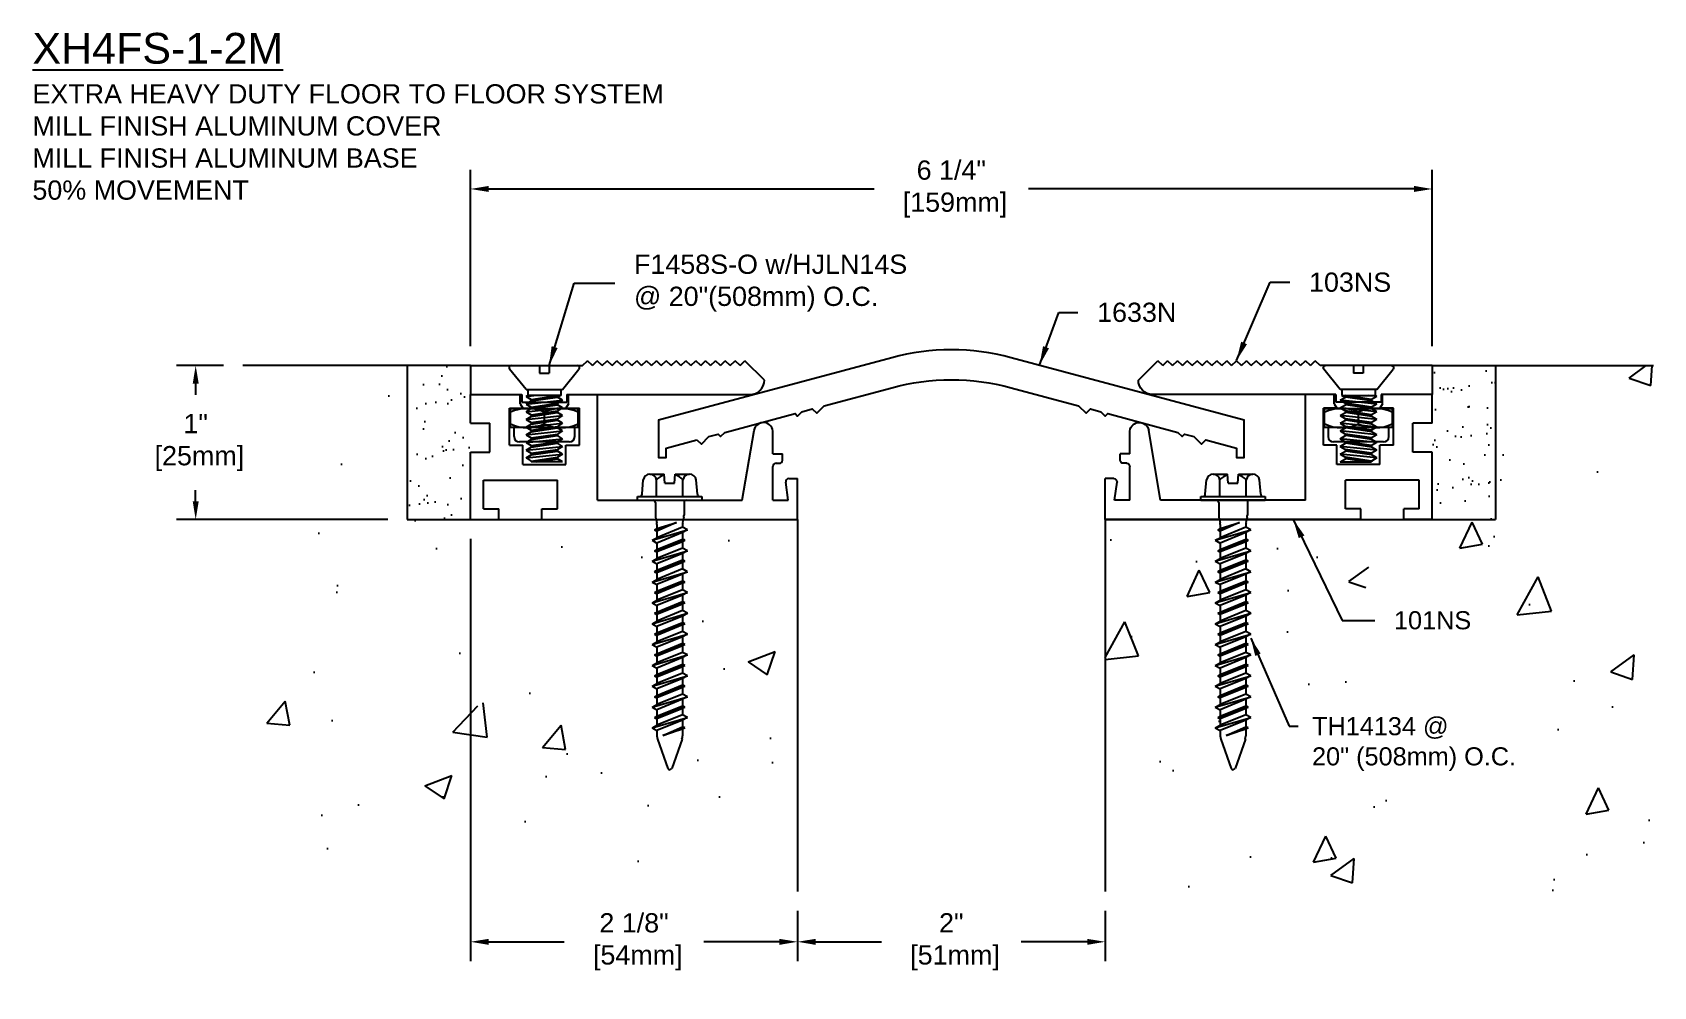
# Model space of a CAD drawing. Header units: inches. Extents: x 4.2 to 14.7, y 5.1 to 11.3.
import ezdxf

# ---------------------------------------------------------------- set-up
doc = ezdxf.new("R2010")
doc.units = ezdxf.units.IN
doc.header["$MEASUREMENT"] = 0
for name, color, linetype in [('Anchors', 4, 'Continuous'), ('Conditions', 1, 'Continuous'), ('Dimensions', 3, 'Continuous'), ('Metals', 7, 'Continuous'), ('Text', 2, 'Continuous')]:
    doc.layers.add(name, color=color, linetype=linetype)
doc.styles.add('Arial', font='arial.ttf')
doc.styles.add('ROMAND', font='romand.shx')
doc.dimstyles.new('ARCH', dxfattribs={"dimtxt": 0.125, "dimasz": 0.125, "dimexe": 0.125, "dimexo": 0.125, "dimgap": 0.125, "dimtad": 0, "dimtih": 1, "dimtoh": 1, "dimdec": 4, "dimzin": 0, "dimdsep": 46, "dimlunit": 4, "dimtxsty": 'ROMAND', "dimcen": 0.0625, "dimadec": 0, "dimazin": 0, "dimtfac": 1, "dimtdec": 4, "dimtofl": 0, "dimtmove": 0, "dimatfit": 3, "dimfxl": 0, "dimfrac": 2, "dimtolj": 1, "dimtzin": 0, "dimarcsym": 0})
doc.dimstyles.new('Arial', dxfattribs={"dimtxt": 0.1175, "dimasz": 0.1175, "dimexe": 0.125, "dimexo": 0.125, "dimgap": 0.125, "dimtad": 0, "dimtih": 1, "dimtoh": 1, "dimdec": 4, "dimzin": 0, "dimdsep": 46, "dimlunit": 4, "dimtxsty": 'Arial', "dimcen": 0.09, "dimadec": 0, "dimazin": 0, "dimtfac": 1, "dimtdec": 4, "dimtofl": 0, "dimtmove": 0, "dimatfit": 3, "dimfxl": 0, "dimfrac": 2, "dimtolj": 1, "dimtzin": 0, "dimarcsym": 0})

# ---------------------------------------------------------------- blocks, each defined once
blk = doc.blocks.new('*D4')
at = {"layer": 'DEFPOINTS', "color": 0}
for p in [(7.06, 8.181), (9.185, 5.765), (9.185, 5.438)]:
    blk.add_point(p, dxfattribs=at)
at = {"layer": 'Dimensions', "color": 0, "lineweight": -2}
for p, q in [((7.06, 8.056), (7.06, 5.313)), ((9.185, 5.64), (9.185, 5.313)), ((7.178, 5.438), (7.67, 5.438)), ((9.068, 5.438), (8.576, 5.438))]:
    blk.add_line(p, q, dxfattribs=at)
at = {"layer": 'Dimensions', "color": 0}
for points in [[(7.178, 5.457), (7.178, 5.418), (7.06, 5.438)], [(9.068, 5.457), (9.068, 5.418), (9.185, 5.438)]]:
    blk.add_solid(points, dxfattribs=at)
at = {"layer": 'Dimensions', "color": 0, "insert": (8.123, 5.438), "char_height": 0.125, "attachment_point": 5, "style": 'Arial'}
blk.add_mtext('\\A1;2 1/8"\\P [54mm]', dxfattribs=at)
blk = doc.blocks.new('*D5')
at = {"layer": 'DEFPOINTS', "color": 0}
for p in [(9.185, 5.765), (11.185, 5.765), (11.185, 5.438)]:
    blk.add_point(p, dxfattribs=at)
at = {"layer": 'Dimensions', "color": 0, "lineweight": -2}
for p, q in [((9.185, 5.64), (9.185, 5.313)), ((11.185, 5.64), (11.185, 5.313)), ((9.303, 5.438), (9.732, 5.438)), ((11.068, 5.438), (10.638, 5.438))]:
    blk.add_line(p, q, dxfattribs=at)
at = {"layer": 'Dimensions', "color": 0}
for points in [[(9.303, 5.457), (9.303, 5.418), (9.185, 5.438)], [(11.068, 5.457), (11.068, 5.418), (11.185, 5.438)]]:
    blk.add_solid(points, dxfattribs=at)
at = {"layer": 'Dimensions', "color": 0, "insert": (10.185, 5.438), "char_height": 0.125, "attachment_point": 5, "style": 'Arial'}
blk.add_mtext('\\A1;2"\\P [51mm]', dxfattribs=at)
blk = doc.blocks.new('1633n')
blk.add_lwpolyline([(-1.654, -0.585), (-1.625, -0.613), (-1.576, -0.564), (-1.516, -0.548), (-1.5, -0.564), (-1.472, -0.536), (-1.016, -0.414), (-1, -0.43), (-0.972, -0.402), (-0.904, -0.384), (-0.875, -0.412), (-0.826, -0.363), (-0.388, -0.246, -0.131652), (0.388, -0.246), (0.826, -0.363), (0.875, -0.412), (0.904, -0.384), (0.972, -0.402), (1, -0.43), (1.016, -0.414), (1.472, -0.536), (1.5, -0.564), (1.516, -0.548), (1.576, -0.564), (1.625, -0.613), (1.654, -0.585), (1.852, -0.638), (1.852, -0.7), (1.902, -0.7), (1.902, -0.457), (0.388, -0.051, 0.131652), (-0.388, -0.051), (-1.903, -0.457), (-1.903, -0.7), (-1.853, -0.7), (-1.853, -0.638), (-1.654, -0.585)], format="xyb")
blk = doc.blocks.new('*D6')
at = {"layer": 'DEFPOINTS', "color": 0}
for p in [(13.31, 10.328), (7.06, 9.181), (13.31, 9.181)]:
    blk.add_point(p, dxfattribs=at)
at = {"layer": 'Dimensions', "color": 0, "lineweight": -2}
for p, q in [((7.06, 9.306), (7.06, 10.453)), ((13.31, 9.306), (13.31, 10.453)), ((7.178, 10.328), (9.684, 10.328)), ((13.193, 10.328), (10.687, 10.328))]:
    blk.add_line(p, q, dxfattribs=at)
at = {"layer": 'Dimensions', "color": 0}
for points in [[(7.178, 10.348), (7.178, 10.309), (7.06, 10.328)], [(13.193, 10.348), (13.193, 10.309), (13.31, 10.328)]]:
    blk.add_solid(points, dxfattribs=at)
at = {"layer": 'Dimensions', "color": 0, "insert": (10.185, 10.328), "char_height": 0.125, "attachment_point": 5, "style": 'Arial'}
blk.add_mtext('\\A1;6 1/4"\\P [159mm]', dxfattribs=at)
blk = doc.blocks.new('101NS')
for p, q in [((-1.09, 0.618), (-1.09, 0.805)), ((-1.09, 0.805), (-0.767, 0.805)), ((-0.767, 0.745), (-0.767, 0.805)), ((-0.767, 0.745), (-0.751, 0.715)), ((-0.454, 0.745), (-0.47, 0.715)), ((-0.454, 0.745), (-0.454, 0.805)), ((-0.454, 0.805), (-0.266, 0.805)), ((-0.266, 0.118), (-0.266, 0.805)), ((-0.838, 0.715), (-0.751, 0.715)), ((-0.838, 0.475), (-0.838, 0.715)), ((-0.47, 0.715), (-0.383, 0.715)), ((-0.383, 0.475), (-0.383, 0.715)), ((-1.09, 0.618), (-0.965, 0.618)), ((-0.965, 0.43), (-0.965, 0.618)), ((0.675, 0.118), (0.752, 0.571)), ((0.875, 0.42), (0.875, 0.555)), ((-1.09, -0.007), (-1.09, 0.43)), ((-1.09, 0.43), (-0.965, 0.43)), ((-0.838, 0.475), (-0.751, 0.475)), ((-0.751, 0.35), (-0.751, 0.475)), ((-0.47, 0.35), (-0.47, 0.475)), ((-0.47, 0.475), (-0.383, 0.475)), ((-0.751, 0.35), (-0.47, 0.35)), ((0.875, 0.42), (0.937, 0.42)), ((0.875, 0.118), (0.875, 0.338)), ((0.895, 0.358), (0.917, 0.358)), ((0.937, 0.378), (0.937, 0.42)), ((-1.006, 0.248), (-0.526, 0.248)), ((-1.006, 0.063), (-1.006, 0.248)), ((-0.526, 0.063), (-0.526, 0.248)), ((0.975, 0.118), (0.958, 0.235)), ((0.978, 0.258), (1.035, 0.258)), ((1.035, -0.007), (1.035, 0.258)), ((-0.266, 0.118), (0.675, 0.118)), ((0.875, 0.118), (0.975, 0.118)), ((-1.006, 0.063), (-0.906, 0.063)), ((-0.906, -0.007), (-0.906, 0.063)), ((-0.626, -0.007), (-0.626, 0.063)), ((-0.626, 0.063), (-0.526, 0.063)), ((-1.09, -0.007), (-0.906, -0.007)), ((-0.626, -0.007), (1.035, -0.007))]:
    blk.add_line(p, q)
for centre, radius, start, end in [((0.813, 0.561), 0.062, 354.4336, 170.3765), ((0.895, 0.338), 0.02, 90, 180), ((0.917, 0.378), 0.02, 270, 0), ((0.978, 0.238), 0.02, 89.9995, 188.1584)]:
    blk.add_arc(centre, radius, start, end)
blk = doc.blocks.new('F1458S')
for p, q in [((-0.117, -0.155), (-0.224, -0.024)), ((-0.212, 0), (-0.029, 0)), ((-0.029, 0), (-0.029, -0.05)), ((-0.029, -0.05), (0.033, -0.05)), ((0.033, 0), (0.216, 0)), ((0.033, 0), (0.033, -0.05)), ((0.121, -0.155), (0.227, -0.024)), ((-0.117, -0.155), (0.121, -0.155)), ((-0.117, -0.2), (-0.066, -0.195)), ((-0.117, -0.2), (-0.106, -0.195)), ((-0.117, -0.2), (-0.083, -0.22)), ((-0.106, -0.155), (-0.106, -0.195)), ((0.11, -0.195), (-0.106, -0.195)), ((-0.083, -0.22), (0.087, -0.195)), ((-0.083, -0.23), (0.087, -0.205)), ((0.11, -0.195), (0.087, -0.205)), ((0.121, -0.225), (0.087, -0.205)), ((0.11, -0.155), (0.11, -0.195)), ((-0.117, -0.25), (0.121, -0.225)), ((-0.117, -0.25), (-0.083, -0.23)), ((-0.117, -0.25), (-0.083, -0.27)), ((-0.117, -0.3), (0.121, -0.275)), ((-0.117, -0.3), (-0.083, -0.28)), ((-0.117, -0.3), (-0.083, -0.32)), ((-0.083, -0.22), (-0.083, -0.23)), ((-0.083, -0.27), (0.087, -0.245)), ((-0.083, -0.28), (0.087, -0.255)), ((-0.083, -0.27), (-0.083, -0.28)), ((-0.083, -0.32), (0.087, -0.295)), ((-0.083, -0.33), (0.087, -0.305)), ((0.121, -0.225), (0.087, -0.245)), ((0.087, -0.245), (0.087, -0.255)), ((0.121, -0.275), (0.087, -0.255)), ((0.121, -0.275), (0.087, -0.295)), ((0.087, -0.295), (0.087, -0.305)), ((0.121, -0.325), (0.087, -0.305)), ((-0.117, -0.35), (0.121, -0.325)), ((-0.117, -0.35), (-0.083, -0.33)), ((-0.117, -0.35), (-0.083, -0.37)), ((-0.117, -0.4), (0.121, -0.375)), ((-0.117, -0.4), (-0.083, -0.38)), ((-0.117, -0.4), (-0.083, -0.42)), ((-0.083, -0.32), (-0.083, -0.33)), ((-0.083, -0.37), (0.087, -0.345)), ((-0.083, -0.38), (0.087, -0.355)), ((-0.083, -0.37), (-0.083, -0.38)), ((-0.083, -0.42), (0.087, -0.395)), ((-0.083, -0.43), (0.087, -0.405)), ((-0.083, -0.42), (-0.083, -0.43)), ((0.121, -0.325), (0.087, -0.345)), ((0.087, -0.345), (0.087, -0.355)), ((0.121, -0.375), (0.087, -0.355)), ((0.121, -0.375), (0.087, -0.395)), ((0.087, -0.395), (0.087, -0.405)), ((0.121, -0.425), (0.087, -0.405)), ((-0.117, -0.45), (0.121, -0.425)), ((-0.117, -0.45), (-0.083, -0.43)), ((-0.117, -0.45), (-0.083, -0.47)), ((-0.117, -0.5), (0.121, -0.475)), ((-0.117, -0.5), (-0.083, -0.48)), ((-0.117, -0.5), (-0.083, -0.52)), ((-0.117, -0.55), (0.121, -0.525)), ((-0.083, -0.47), (0.087, -0.445)), ((-0.083, -0.48), (0.087, -0.455)), ((-0.083, -0.47), (-0.083, -0.48)), ((-0.083, -0.52), (0.087, -0.495)), ((-0.083, -0.53), (0.087, -0.505)), ((-0.083, -0.52), (-0.083, -0.53)), ((0.121, -0.425), (0.087, -0.445)), ((0.087, -0.445), (0.087, -0.455)), ((0.121, -0.475), (0.087, -0.455)), ((0.121, -0.475), (0.087, -0.495)), ((0.087, -0.495), (0.087, -0.505)), ((0.121, -0.525), (0.087, -0.505)), ((0.121, -0.525), (0.087, -0.545)), ((-0.117, -0.55), (-0.083, -0.53)), ((-0.117, -0.55), (-0.083, -0.57)), ((-0.117, -0.6), (0.121, -0.575)), ((-0.117, -0.6), (-0.083, -0.58)), ((-0.117, -0.6), (-0.083, -0.62)), ((-0.083, -0.57), (0.087, -0.545)), ((-0.083, -0.58), (0.087, -0.555)), ((-0.083, -0.57), (-0.083, -0.58)), ((-0.083, -0.62), (0.087, -0.595)), ((-0.083, -0.62), (-0.083, -0.625)), ((0.121, -0.625), (-0.083, -0.625)), ((-0.047, -0.625), (0.087, -0.605)), ((0.087, -0.545), (0.087, -0.555)), ((0.121, -0.575), (0.087, -0.555)), ((0.121, -0.575), (0.087, -0.595)), ((0.087, -0.595), (0.087, -0.605)), ((0.121, -0.625), (0.087, -0.605))]:
    blk.add_line(p, q)
for centre, start, end in [((-0.212, -0.015), 90, 219.032), ((0.216, -0.015), 320.968, 90)]:
    blk.add_arc(centre, 0.015, start, end)
blk = doc.blocks.new('*D7')
at = {"layer": 'DEFPOINTS', "color": 0}
for p in [(5.581, 9.181), (5.274, 8.181), (6.649, 8.181)]:
    blk.add_point(p, dxfattribs=at)
at = {"layer": 'Dimensions', "color": 0, "lineweight": -2}
for p, q in [((5.456, 9.181), (5.149, 9.181)), ((5.274, 9.064), (5.274, 8.991)), ((5.274, 8.299), (5.274, 8.372)), ((6.524, 8.181), (5.149, 8.181))]:
    blk.add_line(p, q, dxfattribs=at)
at = {"layer": 'Dimensions', "color": 0}
for points in [[(5.255, 9.064), (5.294, 9.064), (5.274, 9.181)], [(5.255, 8.299), (5.294, 8.299), (5.274, 8.181)]]:
    blk.add_solid(points, dxfattribs=at)
at = {"layer": 'Dimensions', "color": 0, "insert": (5.274, 8.681), "char_height": 0.125, "attachment_point": 5, "style": 'Arial'}
blk.add_mtext('\\A1;1"\\P [25mm]', dxfattribs=at)
blk = doc.blocks.new('103NS')
for p, q in [((-0.472, 0.548), (0.256, 0.548)), ((-0.472, 0.548), (-0.472, 0.36)), ((0.256, 0.548), (0.288, 0.58)), ((0.32, 0.548), (0.288, 0.58)), ((0.32, 0.548), (0.352, 0.58)), ((0.384, 0.548), (0.352, 0.58)), ((0.384, 0.548), (0.416, 0.58)), ((0.448, 0.548), (0.416, 0.58)), ((0.448, 0.548), (0.48, 0.58)), ((0.512, 0.548), (0.48, 0.58)), ((0.512, 0.548), (0.544, 0.58)), ((0.576, 0.548), (0.544, 0.58)), ((0.576, 0.548), (0.608, 0.58)), ((0.64, 0.548), (0.608, 0.58)), ((0.64, 0.548), (0.672, 0.58)), ((0.704, 0.548), (0.672, 0.58)), ((0.704, 0.548), (0.736, 0.58)), ((0.768, 0.548), (0.736, 0.58)), ((0.768, 0.548), (0.8, 0.58)), ((0.832, 0.548), (0.8, 0.58)), ((0.832, 0.548), (0.864, 0.58)), ((0.896, 0.548), (0.864, 0.58)), ((0.896, 0.548), (0.928, 0.58)), ((0.96, 0.548), (0.928, 0.58)), ((0.96, 0.548), (0.992, 0.58)), ((1.024, 0.548), (0.992, 0.58)), ((1.024, 0.548), (1.056, 0.58)), ((1.088, 0.548), (1.056, 0.58)), ((1.088, 0.548), (1.12, 0.58)), ((1.152, 0.548), (1.12, 0.58)), ((1.152, 0.548), (1.184, 0.58)), ((1.216, 0.548), (1.184, 0.58)), ((1.216, 0.548), (1.248, 0.58)), ((1.28, 0.548), (1.248, 0.58)), ((1.28, 0.548), (1.312, 0.58)), ((1.438, 0.454), (1.312, 0.58)), ((-0.472, 0.36), (-0.139, 0.36)), ((-0.139, 0.36), (-0.139, 0.31)), ((0.154, 0.36), (0.154, 0.31)), ((0.154, 0.36), (1.344, 0.36)), ((-0.139, 0.31), (0.154, 0.31))]:
    blk.add_line(p, q)
blk.add_arc((1.344, 0.454), 0.094, 270, 0)
blk = doc.blocks.new('TH14134')
for p, q in [((-0.18, 0.039), (-0.172, 0.133)), ((-0.129, 0.17), (-0.036, 0.17)), ((-0.086, 0.025), (-0.086, 0.133)), ((-0.031, 0.11), (-0.036, 0.17)), ((-0.031, 0.11), (0.031, 0.11)), ((0.031, 0.11), (0.036, 0.17)), ((0.036, 0.17), (0.129, 0.17)), ((0.086, 0.025), (0.086, 0.133)), ((0.18, 0.039), (0.172, 0.133)), ((-0.209, 0), (-0.209, 0.025)), ((-0.209, 0.025), (0.209, 0.025)), ((-0.209, 0), (0.209, 0)), ((0.209, 0.025), (0.209, 0)), ((-0.093, -0.015), (-0.093, -0.097)), ((0.093, -0.015), (0.093, -0.097)), ((-0.115, -0.26), (0.115, -0.193)), ((-0.098, -0.193), (0.043, -0.144)), ((-0.098, -0.193), (-0.083, -0.184)), ((-0.098, -0.193), (-0.083, -0.201)), ((-0.092, -0.11), (-0.084, -0.145)), ((-0.083, -0.184), (0.043, -0.144)), ((0.043, -0.144), (-0.083, -0.201)), ((-0.083, -0.158), (-0.083, -0.184)), ((0.083, -0.175), (-0.083, -0.243)), ((-0.083, -0.201), (-0.083, -0.243)), ((0.083, -0.21), (-0.083, -0.278)), ((0.083, -0.158), (0.083, -0.175)), ((0.115, -0.193), (0.083, -0.175)), ((0.115, -0.193), (0.083, -0.21)), ((0.083, -0.21), (0.083, -0.252)), ((0.092, -0.11), (0.084, -0.145)), ((-0.115, -0.26), (-0.083, -0.243)), ((-0.115, -0.26), (-0.083, -0.278)), ((-0.098, -0.328), (0.098, -0.26)), ((-0.083, -0.32), (0.083, -0.252)), ((0.083, -0.269), (-0.083, -0.336)), ((-0.083, -0.278), (-0.083, -0.32)), ((0.083, -0.311), (-0.083, -0.379)), ((0.098, -0.26), (0.083, -0.252)), ((0.098, -0.26), (0.083, -0.269)), ((0.083, -0.269), (0.083, -0.311)), ((0.115, -0.328), (0.083, -0.311)), ((-0.115, -0.396), (0.115, -0.328)), ((-0.115, -0.396), (-0.083, -0.379)), ((-0.115, -0.396), (-0.083, -0.413)), ((-0.098, -0.328), (-0.083, -0.32)), ((-0.098, -0.328), (-0.083, -0.336)), ((-0.098, -0.464), (0.098, -0.396)), ((-0.083, -0.336), (-0.083, -0.379)), ((0.083, -0.345), (-0.083, -0.413)), ((-0.083, -0.455), (0.083, -0.388)), ((0.083, -0.404), (-0.083, -0.472)), ((-0.083, -0.413), (-0.083, -0.455)), ((0.115, -0.328), (0.083, -0.345)), ((0.083, -0.345), (0.083, -0.388)), ((0.098, -0.396), (0.083, -0.388)), ((0.098, -0.396), (0.083, -0.404)), ((0.083, -0.404), (0.083, -0.446)), ((-0.115, -0.531), (0.115, -0.464)), ((-0.115, -0.531), (-0.083, -0.514)), ((-0.098, -0.464), (-0.083, -0.455)), ((-0.098, -0.464), (-0.083, -0.472)), ((0.083, -0.446), (-0.083, -0.514)), ((-0.083, -0.472), (-0.083, -0.514)), ((0.083, -0.481), (-0.083, -0.548)), ((-0.083, -0.591), (0.083, -0.523)), ((0.115, -0.464), (0.083, -0.446)), ((0.115, -0.464), (0.083, -0.481)), ((0.083, -0.481), (0.083, -0.523)), ((0.098, -0.531), (0.083, -0.523)), ((-0.115, -0.531), (-0.083, -0.548)), ((-0.115, -0.667), (0.115, -0.599)), ((-0.098, -0.599), (0.098, -0.531)), ((-0.098, -0.599), (-0.083, -0.591)), ((-0.098, -0.599), (-0.083, -0.607)), ((0.083, -0.539), (-0.083, -0.607)), ((-0.083, -0.548), (-0.083, -0.591)), ((0.083, -0.582), (-0.083, -0.649)), ((-0.083, -0.607), (-0.083, -0.649)), ((0.083, -0.616), (-0.083, -0.684)), ((0.098, -0.531), (0.083, -0.539)), ((0.083, -0.539), (0.083, -0.582)), ((0.115, -0.599), (0.083, -0.582)), ((0.115, -0.599), (0.083, -0.616)), ((0.083, -0.616), (0.083, -0.658)), ((-0.115, -0.667), (-0.083, -0.649)), ((-0.115, -0.667), (-0.083, -0.684)), ((-0.115, -0.802), (0.115, -0.734)), ((-0.098, -0.734), (0.098, -0.667)), ((-0.098, -0.734), (-0.083, -0.726)), ((-0.098, -0.734), (-0.083, -0.743)), ((-0.083, -0.726), (0.083, -0.658)), ((0.083, -0.675), (-0.083, -0.743)), ((-0.083, -0.684), (-0.083, -0.726)), ((0.083, -0.717), (-0.083, -0.785)), ((0.098, -0.667), (0.083, -0.658)), ((0.098, -0.667), (0.083, -0.675)), ((0.083, -0.675), (0.083, -0.717)), ((0.115, -0.734), (0.083, -0.717)), ((0.115, -0.734), (0.083, -0.752)), ((-0.115, -0.802), (-0.083, -0.785)), ((-0.115, -0.802), (-0.083, -0.819)), ((-0.098, -0.87), (0.098, -0.802)), ((-0.083, -0.743), (-0.083, -0.785)), ((0.083, -0.752), (-0.083, -0.819)), ((-0.083, -0.862), (0.083, -0.794)), ((0.083, -0.81), (-0.083, -0.878)), ((-0.083, -0.819), (-0.083, -0.862)), ((0.083, -0.752), (0.083, -0.794)), ((0.098, -0.802), (0.083, -0.794)), ((0.098, -0.802), (0.083, -0.81)), ((0.083, -0.81), (0.083, -0.853)), ((-0.115, -0.937), (0.115, -0.87)), ((-0.115, -0.937), (-0.083, -0.92)), ((-0.115, -0.937), (-0.083, -0.955)), ((-0.098, -0.87), (-0.083, -0.862)), ((-0.098, -0.87), (-0.083, -0.878)), ((-0.098, -1.005), (0.098, -0.937)), ((0.083, -0.853), (-0.083, -0.92)), ((-0.083, -0.878), (-0.083, -0.92)), ((0.083, -0.887), (-0.083, -0.955)), ((-0.083, -0.997), (0.083, -0.929)), ((0.083, -0.946), (-0.083, -1.013)), ((0.115, -0.87), (0.083, -0.853)), ((0.115, -0.87), (0.083, -0.887)), ((0.083, -0.887), (0.083, -0.929)), ((0.098, -0.937), (0.083, -0.929)), ((0.098, -0.937), (0.083, -0.946)), ((0.083, -0.946), (0.083, -0.988)), ((-0.115, -1.073), (0.115, -1.005)), ((-0.098, -1.005), (-0.083, -0.997)), ((-0.098, -1.005), (-0.083, -1.013)), ((-0.083, -0.955), (-0.083, -0.997)), ((0.083, -0.988), (-0.083, -1.056)), ((-0.083, -1.013), (-0.083, -1.056)), ((0.083, -1.022), (-0.083, -1.09)), ((0.115, -1.005), (0.083, -0.988)), ((0.115, -1.005), (0.083, -1.022)), ((0.083, -1.022), (0.083, -1.065)), ((-0.115, -1.073), (-0.083, -1.056)), ((-0.115, -1.073), (-0.083, -1.09)), ((-0.115, -1.208), (0.115, -1.141)), ((-0.098, -1.141), (0.098, -1.073)), ((-0.098, -1.141), (-0.083, -1.132)), ((-0.098, -1.141), (-0.083, -1.149)), ((-0.083, -1.132), (0.083, -1.065)), ((0.083, -1.081), (-0.083, -1.149)), ((-0.083, -1.09), (-0.083, -1.132)), ((0.083, -1.123), (-0.083, -1.191)), ((-0.083, -1.149), (-0.083, -1.191)), ((0.083, -1.158), (-0.083, -1.226)), ((0.098, -1.073), (0.083, -1.065)), ((0.098, -1.073), (0.083, -1.081)), ((0.083, -1.081), (0.083, -1.123)), ((0.115, -1.141), (0.083, -1.123)), ((0.115, -1.141), (0.083, -1.158)), ((0.083, -1.158), (0.083, -1.2)), ((-0.115, -1.208), (-0.083, -1.191)), ((-0.115, -1.208), (-0.083, -1.226)), ((-0.098, -1.276), (0.098, -1.208)), ((-0.083, -1.268), (0.083, -1.2)), ((0.083, -1.217), (-0.083, -1.284)), ((-0.083, -1.226), (-0.083, -1.268)), ((0.083, -1.259), (-0.083, -1.327)), ((0.098, -1.208), (0.083, -1.2)), ((0.098, -1.208), (0.083, -1.217)), ((0.083, -1.217), (0.083, -1.259)), ((0.115, -1.276), (0.083, -1.259)), ((-0.115, -1.344), (0.115, -1.276)), ((-0.115, -1.344), (-0.083, -1.327)), ((-0.115, -1.344), (-0.083, -1.361)), ((-0.098, -1.276), (-0.083, -1.268)), ((-0.098, -1.276), (-0.083, -1.284)), ((-0.098, -1.411), (0.098, -1.344)), ((-0.083, -1.284), (-0.083, -1.327)), ((0.083, -1.293), (-0.083, -1.361)), ((-0.083, -1.403), (0.083, -1.336)), ((0.083, -1.352), (-0.083, -1.42)), ((-0.083, -1.361), (-0.083, -1.403)), ((0.115, -1.276), (0.083, -1.293)), ((0.083, -1.293), (0.083, -1.336)), ((0.098, -1.344), (0.083, -1.336)), ((0.098, -1.344), (0.083, -1.352)), ((0.083, -1.352), (0.083, -1.394)), ((-0.115, -1.479), (0.115, -1.411)), ((-0.115, -1.479), (-0.083, -1.462)), ((-0.098, -1.411), (-0.083, -1.403)), ((-0.098, -1.411), (-0.083, -1.42)), ((0.083, -1.394), (-0.083, -1.462)), ((-0.083, -1.42), (-0.083, -1.462)), ((0.083, -1.429), (-0.083, -1.496)), ((-0.045, -1.528), (0.083, -1.471)), ((0.115, -1.411), (0.083, -1.394)), ((0.115, -1.411), (0.083, -1.429)), ((0.083, -1.429), (0.083, -1.471)), ((0.098, -1.479), (0.083, -1.471)), ((-0.115, -1.479), (-0.083, -1.496)), ((-0.083, -1.496), (-0.083, -1.531)), ((-0.08, -1.551), (-0.013, -1.742)), ((-0.045, -1.528), (0.098, -1.479)), ((0.083, -1.487), (-0.045, -1.528)), ((0.08, -1.551), (0.013, -1.742)), ((0.098, -1.479), (0.083, -1.487)), ((0.083, -1.487), (0.083, -1.531))]:
    blk.add_line(p, q)
for centre, radius, start, end in [((-0.129, 0.126), 0.0436, 9.285, 170.715), ((0, 0.051), 0.119, 107.4215, 136.0407), ((0, 0.051), 0.119, 43.9593, 72.5785), ((0.129, 0.126), 0.0436, 9.285, 170.715), ((-0.195, 0.04), 0.015, 270, 355), ((0.195, 0.04), 0.015, 185, 270), ((-0.108, -0.015), 0.0147, 0, 90), ((-0.031, -0.097), 0.062, 180, 191.9357), ((0.031, -0.097), 0.062, 348.0643, 0), ((0.108, -0.015), 0.0147, 90, 180), ((-0.145, -0.158), 0.062, 0, 11.9357), ((0.145, -0.158), 0.062, 168.0643, 180), ((-0.021, -1.531), 0.062, 180, 199.3058), ((0.021, -1.531), 0.062, 340.6942, 0), ((0, -1.736), 0.0141, 204.1001, 335.8999)]:
    blk.add_arc(centre, radius, start, end)
blk = doc.blocks.new('HJNL14S')
for p, q in [((0.093, -0.22), (0.093, 0.22)), ((0.093, 0.22), (0.218, 0.22)), ((0.218, 0.22), (0.218, -0.22)), ((0, -0.162), (0, 0.162)), ((0.093, 0.198), (0.035, 0.198)), ((0.118, 0), (0.193, 0)), ((0.035, -0.198), (0.093, -0.198)), ((0.093, -0.22), (0.218, -0.22))]:
    blk.add_line(p, q)
for centre, radius, start, end in [((0.343, 0.11), 0.25, 153.9599, 206.0401), ((-0.032, 0.11), 0.25, 333.9599, 26.0401), ((0.035, 0.162), 0.0351, 90, 180), ((0.343, -0.11), 0.25, 153.9599, 206.0401), ((-0.032, -0.11), 0.25, 333.9599, 26.0401), ((0.035, -0.162), 0.0351, 180, 270)]:
    blk.add_arc(centre, radius, start, end)
blk = doc.blocks.new('HJLN14S')
blk.add_blockref('HJNL14S', (-0.21, 0.045))

msp = doc.modelspace()

# ---------------------------------------------------------------- hatches: boundary and pattern name
at = {"layer": 'Conditions'}
h = msp.add_hatch(dxfattribs=at)
h.set_pattern_fill('AR-CONC', color=256, scale=0.25, style=0)
h.set_pattern_definition([(50, (-0.3976, 1.8425), (1.79315, -0.15688), [0.1875, -2.0625]), (355, (-0.3976, 1.8425), (-0.34688, 1.88048), [0.15, -1.65]), (100.451, (-0.2481, 1.8294), (1.44627, 1.7236), [0.15935, -1.75286]), (46.184, (-0.3976, 2.3425), (2.6681, -0.4138), [0.28125, -3.09375]), (96.636, (-0.1752, 2.308), (2.33666, 2.4353), [0.239, -2.6293]), (351.184, (-0.3976, 2.3425), (2.33665, 2.4353), [0.225, -2.475]), (21, (-0.1476, 2.2175), (1.49227, -1.00655), [0.1875, -2.0625]), (326, (-0.1476, 2.2175), (0.6083, 1.81288), [0.15, -1.65]), (71.451, (-0.0232, 2.1336), (2.10056, 0.80633), [0.15935, -1.75286]), (37.5, (-0.3976, 1.8425), (0.0304, 0.832235), [0, -1.63, 0, -1.675, 0, -1.65625]), (7.5, (-0.3976, 1.8425), (0.657674, 0.98603), [0, -0.955, 0, -1.5925, 0, -0.63125]), (327.5, (-0.9551, 1.8425), (1.334556, -0.056387), [0, -0.625, 0, -1.95, 0, -2.5875]), (317.5, (-1.2051, 1.8425), (1.45797, 0.25026), [0, -0.8125, 0, -1.295, 0, -1.8375])])
h.paths.add_polyline_path([(7.29468, 7.84143), (7.26068, 7.86106), (7.29468, 7.88069), (7.29468, 7.89143), (7.26068, 7.91106), (7.29468, 7.93069), (7.29468, 7.94143), (7.26068, 7.96106), (7.29468, 7.98069), (7.29468, 7.99143), (7.26068, 8.01106), (7.29468, 8.03069), (7.29468, 8.04143), (7.26068, 8.06106), (7.29468, 8.08069), (7.29468, 8.09143), (7.26068, 8.11106), (7.29468, 8.13069), (7.29468, 8.14143), (7.26068, 8.16106), (7.29468, 8.18069), (7.29468, 8.18106), (7.06045, 8.18106), (6.64868, 8.18106), (6.64868, 9.18106), (5.58069, 9.18106), (5.58069, 5.76467), (9.18545, 5.76467), (9.18545, 8.18106), (7.49002, 8.18106), (7.46468, 8.16643), (7.46468, 8.15569), (7.49868, 8.13606), (7.46468, 8.11643), (7.46468, 8.10569), (7.49868, 8.08606), (7.46468, 8.06643), (7.46468, 8.05569), (7.49868, 8.03606), (7.46468, 8.01643), (7.46468, 8.00569), (7.49868, 7.98606), (7.46468, 7.96643), (7.46468, 7.95569), (7.49868, 7.93606), (7.46468, 7.91643), (7.46468, 7.90569), (7.49868, 7.88606), (7.46468, 7.86643), (7.46468, 7.85569), (7.49868, 7.83606), (7.46468, 7.81643), (7.46468, 7.80569), (7.49868, 7.78606), (7.46468, 7.76643), (7.46468, 7.75569), (7.49868, 7.73606), (7.46468, 7.71643), (7.46468, 7.70569), (7.49856, 7.68614), (7.50589, 7.68614), (7.50575, 7.48816, -0.26794919), (7.25545, 7.05532), (6.49329, 6.61599), (6.33831, 6.52666), (6.29887, 6.50392), (6.31808, 6.4706, -0.21020159), (6.34573, 6.38593), (6.22134, 6.31423, -0.30957828), (6.15892, 6.42253), (6.16978, 6.42878), (6.16946, 6.42933), (6.2828, 6.49466, 0.06534653), (6.24332, 6.60029), (6.22828, 6.62637, 0.06340934), (6.15909, 6.71119), (6.03407, 6.63912, -0.30957828), (5.97164, 6.74741), (6.0983, 6.82042, -0.19926275), (6.15352, 6.75607), (6.17402, 6.72052), (6.21346, 6.74325), (6.36844, 6.83259), (7.1306, 7.27192, 0.26794919), (7.25575, 7.48834), (7.25589, 7.68606), (7.29468, 7.68607), (7.29468, 7.69143), (7.26068, 7.71106), (7.29468, 7.73069), (7.29468, 7.74143), (7.26068, 7.76106), (7.29468, 7.78069), (7.29468, 7.79143), (7.26068, 7.81106), (7.29468, 7.83069)])
h.paths.add_polyline_path([(4.42028, 7.52501), (5.98415, 7.52501), (5.98415, 7.088), (4.42028, 7.088)], flags=9)
h = msp.add_hatch(dxfattribs=at)
h.set_pattern_fill('AR-SAND', color=256, scale=0.125, style=0)
h.set_pattern_definition([(37.5, (-0.39757, 1.84252), (-0.007874, 0.240853), [0, -0.19, 0, -0.2125, 0, -0.203125]), (7.5, (-0.39757, 1.84252), (0.221222, 0.352768), [0, -0.1025, 0, -0.17125, 0, -0.065625]), (327.5, (-0.55132, 1.84252), (0.3892677, 0.0007074), [0, -0.0625, 0, -0.225, 0, -0.29375]), (317.5, (-0.55132, 1.84252), (0.375766, 0.109709), [0, -0.03125, 0, -0.1475, 0, -0.16875])])
h.paths.add_polyline_path([(6.64868, 8.18106), (7.06045, 8.18106), (7.06045, 9.18106), (6.64868, 9.18106)])
h = msp.add_hatch(dxfattribs=at)
h.set_pattern_fill('AR-CONC', color=256, scale=0.25, angle=15, style=0)
h.paths.add_polyline_path([(13.11544, 7.05532, -0.26794919), (12.86514, 7.48816), (12.865, 7.68614), (12.87234, 7.68614), (12.90621, 7.70569), (12.90621, 7.71643), (12.87221, 7.73606), (12.90621, 7.75569), (12.90621, 7.76643), (12.87221, 7.78606), (12.90621, 7.80569), (12.90621, 7.81643), (12.87221, 7.83606), (12.90621, 7.85569), (12.90621, 7.86643), (12.87221, 7.88606), (12.90621, 7.90569), (12.90621, 7.91643), (12.87221, 7.93606), (12.90621, 7.95569), (12.90621, 7.96643), (12.87221, 7.98606), (12.90621, 8.00569), (12.90621, 8.01643), (12.87221, 8.03606), (12.90621, 8.05569), (12.90621, 8.06643), (12.87221, 8.08606), (12.90621, 8.10569), (12.90621, 8.11643), (12.87221, 8.13606), (12.90621, 8.15569), (12.90621, 8.16643), (12.88087, 8.18106), (11.18545, 8.18106), (11.18545, 5.76467), (14.74913, 5.76467), (14.74913, 9.18106), (13.72221, 9.18106), (13.72221, 8.18106), (13.07621, 8.18106), (13.07621, 8.18069), (13.11021, 8.16106), (13.07621, 8.14143), (13.07621, 8.13069), (13.11021, 8.11106), (13.07621, 8.09143), (13.07621, 8.08069), (13.11021, 8.06106), (13.07621, 8.04143), (13.07621, 8.03069), (13.11021, 8.01106), (13.07621, 7.99143), (13.07621, 7.98069), (13.11021, 7.96106), (13.07621, 7.94143), (13.07621, 7.93069), (13.11021, 7.91106), (13.07621, 7.89143), (13.07621, 7.88069), (13.11021, 7.86106), (13.07621, 7.84143), (13.07621, 7.83069), (13.11021, 7.81106), (13.07621, 7.79143), (13.07621, 7.78069), (13.11021, 7.76106), (13.07621, 7.74143), (13.07621, 7.73069), (13.11021, 7.71106), (13.07621, 7.69143), (13.07621, 7.68607), (13.115, 7.68606), (13.11514, 7.48834, 0.26794919), (13.24029, 7.27192), (14.00245, 6.83259), (14.15743, 6.74325), (14.19687, 6.72052), (14.21737, 6.75607, -0.19926275), (14.27259, 6.82042), (14.39925, 6.74741, -0.30957828), (14.33682, 6.63912), (14.2118, 6.71119, 0.06340934), (14.14261, 6.62637), (14.12757, 6.60029, 0.06534653), (14.08809, 6.49466), (14.20143, 6.42933), (14.20111, 6.42878), (14.21197, 6.42253, -0.30957828), (14.14955, 6.31423), (14.02516, 6.38593, -0.21020159), (14.05281, 6.4706), (14.07202, 6.50392), (14.03258, 6.52666), (13.8776, 6.61599)])
h.paths.add_polyline_path([(12.75163, 5.78884), (13.39889, 5.78884), (13.39889, 5.98274), (12.75163, 5.98274)], flags=24)
h.paths.add_polyline_path([(12.11841, 7.62173), (12.68671, 7.62173), (12.68671, 7.42997), (12.11841, 7.42997)], flags=24)
h = msp.add_hatch(dxfattribs=at)
h.set_pattern_fill('AR-SAND', color=256, scale=0.125, style=0)
h.set_pattern_definition([(37.5, (0.60243, 1.84252), (-0.0078742, 0.240853), [0, -0.19, 0, -0.2125, 0, -0.203125]), (7.5, (0.60243, 1.84252), (0.221222, 0.352768), [0, -0.1025, 0, -0.17125, 0, -0.065625]), (327.5, (0.44868, 1.84252), (0.3892677, 0.0007074), [0, -0.0625, 0, -0.225, 0, -0.29375]), (317.5, (0.44868, 1.84252), (0.375766, 0.1097094), [0, -0.03125, 0, -0.1475, 0, -0.16875])])
h.paths.add_polyline_path([(13.31045, 8.18106), (13.72221, 8.18106), (13.72221, 9.18106), (13.31045, 9.18106)])

# ---------------------------------------------------------------- linework, layer by layer
for p, q in [((7.06045, 9.18106), (5.58069, 9.18106)), ((6.64868, 9.18106), (6.64868, 8.18106)), ((13.31045, 9.18106), (14.74913, 9.18106)), ((13.72221, 9.18106), (13.72221, 8.18106)), ((6.64868, 8.18106), (9.18545, 8.18106)), ((9.18545, 8.18106), (9.18545, 5.76467)), ((11.18545, 8.18106), (11.18545, 5.76467)), ((11.18545, 8.18106), (13.72221, 8.18106))]:
    msp.add_line(p, q, dxfattribs=at)

# ---------------------------------------------------------------- block references
msp.add_blockref('1633n', (10.18545, 9.28323))
at = {"layer": 'Anchors'}
for name, p in [('F1458S', (7.53803, 9.18106)), ('TH14134', (8.35495, 8.30606)), ('TH14134', (12.01595, 8.30606))]:
    msp.add_blockref(name, p, dxfattribs=at)
at = {"layer": 'Anchors', "xscale": -1}
msp.add_blockref('F1458S', (12.83286, 9.18106), dxfattribs=at)
at = {"layer": 'Anchors', "rotation": 90}
for p in [(7.58542, 8.89466), (12.87642, 8.89466)]:
    msp.add_blockref('HJLN14S', p, dxfattribs=at)
at = {"layer": 'Metals'}
for name, p in [('103NS', (7.53219, 8.63277)), ('101NS', (8.15077, 8.18837))]:
    msp.add_blockref(name, p, dxfattribs=at)
at = {"layer": 'Metals', "xscale": -1}
for name, p in [('103NS', (12.8387, 8.63277)), ('101NS', (12.22012, 8.18837))]:
    msp.add_blockref(name, p, dxfattribs=at)

# ---------------------------------------------------------------- texts
at = {"layer": 'Text', "insert": (4.21312, 11.34202), "char_height": 0.2, "width": 4.625, "attachment_point": 1, "style": 'Arial'}
msp.add_mtext('{\\LXH4FS-1-2M\\P\\H0.625x;\\lEXTRA HEAVY DUTY FLOOR TO FLOOR SYSTEM\\PMILL FINISH ALUMINUM COVER\\PMILL FINISH ALUMINUM BASE\\P50% MOVEMENT}', dxfattribs=at)
at = {"layer": 'Text', "style": 'Arial'}
for s, insert, char_height, attachment_point in [('F1458S-O w/HJLN14S\\P@ 20"(508mm) O.C.', (8.12283, 9.71628), 0.125, 4), ('103NS', (12.51014, 9.72192), 0.125, 4), ('1633N', (11.13286, 9.52622), 0.125, 4), ('101NS', (13.06206, 7.52585), 0.1175, 4), ('TH14134 @\\P20" (508mm) O.C.', (12.52949, 6.89716), 0.1175, 1)]:
    msp.add_mtext(s, dxfattribs=dict(at, insert=insert, char_height=char_height, attachment_point=attachment_point))

# ---------------------------------------------------------------- dimensions: what is measured, and where the dimension line sits
at = {"layer": 'Dimensions'}
for base, p1, p2, picture, middle in [((13.31045, 10.32838), (7.06045, 9.18106), (13.31045, 9.18106), '*D6', (10.18545, 10.32838)), ((9.18545, 5.43788), (7.06045, 8.18106), (9.18545, 5.76467), '*D4', (8.12295, 5.43788)), ((11.18545, 5.43788), (9.18545, 5.76467), (11.18545, 5.76467), '*D5', (10.18545, 5.43788))]:
    dim = msp.add_linear_dim(base=base, p1=p1, p2=p2, dimstyle='Arial', override={"dimtxt": 0.125, "dimexe": 0.125, "dimexo": 0.125, "dimpost": '\\X'}, dxfattribs=at)
    dim.commit()
    dim.dimension.update_dxf_attribs({"geometry": picture, "text_midpoint": middle, "dimtype": 160})
dim = msp.add_linear_dim(base=(5.27422, 8.18106), p1=(5.58069, 9.18106), p2=(6.64868, 8.18106), angle=90, dimstyle='Arial', override={"dimtxt": 0.125, "dimexe": 0.125, "dimexo": 0.125, "dimpost": '\\X'}, dxfattribs=at)
dim.commit()
dim.dimension.update_dxf_attribs({"geometry": '*D7', "text_midpoint": (5.27422, 8.68106), "dimtype": 160})

# ---------------------------------------------------------------- leaders
at = {"layer": 'Text', "annotation_type": 0, "has_hookline": 1, "hookline_direction": 0}
for points, text_width in [([(7.57072, 9.18106), (7.73347, 9.71628), (7.99783, 9.71628)], 1.75264), ([(10.75789, 9.18275), (10.88286, 9.52622), (11.00786, 9.52622)], 0.48124)]:
    msp.add_leader(points, dimstyle='ARCH', dxfattribs=dict(at, text_width=text_width))
at = {"layer": 'Text'}
for points in [[(12.03845, 9.21306), (12.25668, 9.72192), (12.38514, 9.72192)], [(12.40672, 8.18106), (12.72603, 7.52585), (12.93706, 7.52585)]]:
    msp.add_leader(points, dimstyle='ARCH', dxfattribs=at)
at = {"layer": 'Text', "annotation_type": 0, "has_hookline": 1, "hookline_direction": 0, "text_width": 1.30709}
msp.add_leader([(12.13095, 7.41023), (12.38122, 6.83841), (12.43949, 6.83841)], dimstyle='Arial', override={"dimgap": 0.09, "dimtad": 0}, dxfattribs=at)

doc.saveas('drawing.dxf')
